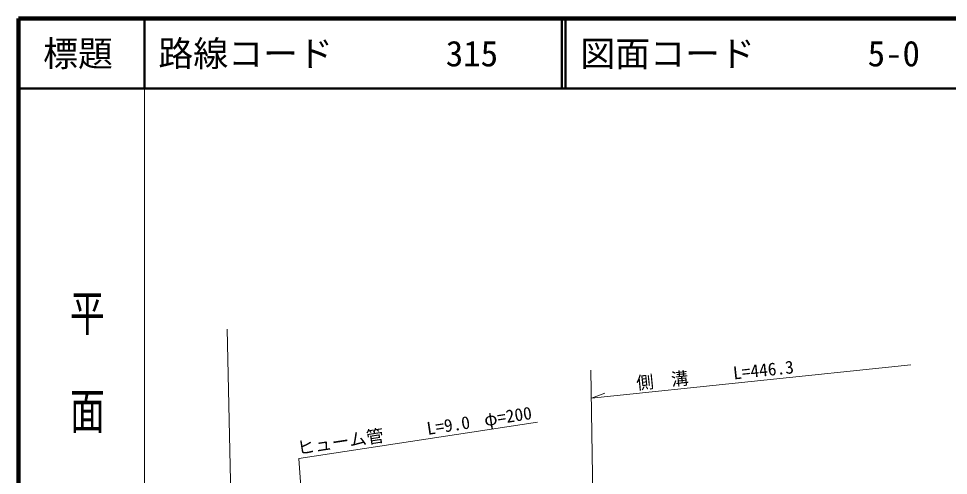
# Model space of a CAD drawing. Units: millimetres, scale not verified. Extents: x 40000 to 680000, y 20000 to 380000.
# Drawn here: x 40000 to 173074, y 314663 to 380000 of the extents above; entities that cross this region are included whole.
import ezdxf
from ezdxf.enums import TextEntityAlignment as Align

# ---------------------------------------------------------------- set-up
doc = ezdxf.new("R2010")
doc.units = ezdxf.units.MM
doc.header["$LTSCALE"] = 1000
for name, color, linetype, lineweight in [('M-BMK-SRVR', 3, 'Continuous', 13), ('M-STR-HTXT', 7, 'Continuous', 13), ('M-TTL', 7, 'Continuous', 25), ('M-TTL-LINE', 7, 'Continuous', 50), ('前回', 7, 'Continuous', 13)]:
    doc.layers.add(name, color=color, linetype=linetype, lineweight=lineweight)
doc.layers.add('M-TTL-TXT', color=7, linetype='Continuous')
doc.styles.add('@ＭＳ ゴシック', font='')
doc.styles.add('ＭＳ ゴシック', font='')
doc.styles.get('@ＭＳ ゴシック').set_extended_font_data('@MS Gothic')
doc.styles.get('ＭＳ ゴシック').set_extended_font_data('MS Gothic')

msp = doc.modelspace()

# ---------------------------------------------------------------- linework, layer by layer
at = {"layer": 'M-BMK-SRVR'}
msp.add_line((71142, 276328), (69860, 335564), dxfattribs=at)
at = {"layer": 'M-STR-HTXT'}
for p, q in [((121973, 325709), (167678, 330464)), ((122584, 285248), (121913, 329700)), ((121973, 325709), (123910, 326413)), ((80104, 317098), (114251, 322268)), ((82856, 280142), (80104, 317098))]:
    msp.add_line(p, q, dxfattribs=at)
at = {"layer": 'M-TTL', "color": 2, "lineweight": 140}
for p, q in [((40000, 380000), (40000, 20000)), ((680000, 380000), (40000, 380000))]:
    msp.add_line(p, q, dxfattribs=at)
at = {"layer": 'M-TTL-LINE'}
for p, q in [((58000, 380000), (58000, 370000)), ((117750, 380000), (117750, 370000)), ((118250, 380000), (118250, 370000)), ((40000, 370000), (680000, 370000))]:
    msp.add_line(p, q, dxfattribs=at)
at = {"layer": '前回'}
msp.add_line((58000, 370000), (58000, 20000), dxfattribs=at)

# ---------------------------------------------------------------- texts
at = {"layer": 'M-STR-HTXT', "style": 'ＭＳ ゴシック'}
for s, rotation, p in [('L=446.3', 5.94, (142402, 327835)), ('側\u3000溝', 5.94, (128558, 326394)), ('φ=200', 8.708, (106850, 321147)), ('L=9.0', 8.708, (98644, 319905)), ('ヒューム管', 8.708, (80104, 317098))]:
    msp.add_text(s, height=1833, rotation=rotation, dxfattribs=at).set_placement(p, align=Align.BOTTOM_LEFT)
at = {"layer": 'M-TTL-TXT', "style": 'ＭＳ ゴシック'}
msp.add_text('標題', height=3666, dxfattribs=at).set_placement((48500, 375000), align=Align.MIDDLE_CENTER)
for s, p in [('路線コード', (60000, 375000)), ('315', (101142, 375000)), ('図面コード', (120380, 375000)), ('5-0', (161521, 375000))]:
    msp.add_text(s, height=3666, dxfattribs=at).set_placement(p, align=Align.MIDDLE_LEFT)
at = {"layer": '前回', "style": '@ＭＳ ゴシック', "width": 1.4}
msp.add_text('平  面  図', height=3666, rotation=270, dxfattribs=at).set_placement((49777, 306475), align=Align.MIDDLE_RIGHT)

doc.saveas('drawing.dxf')
